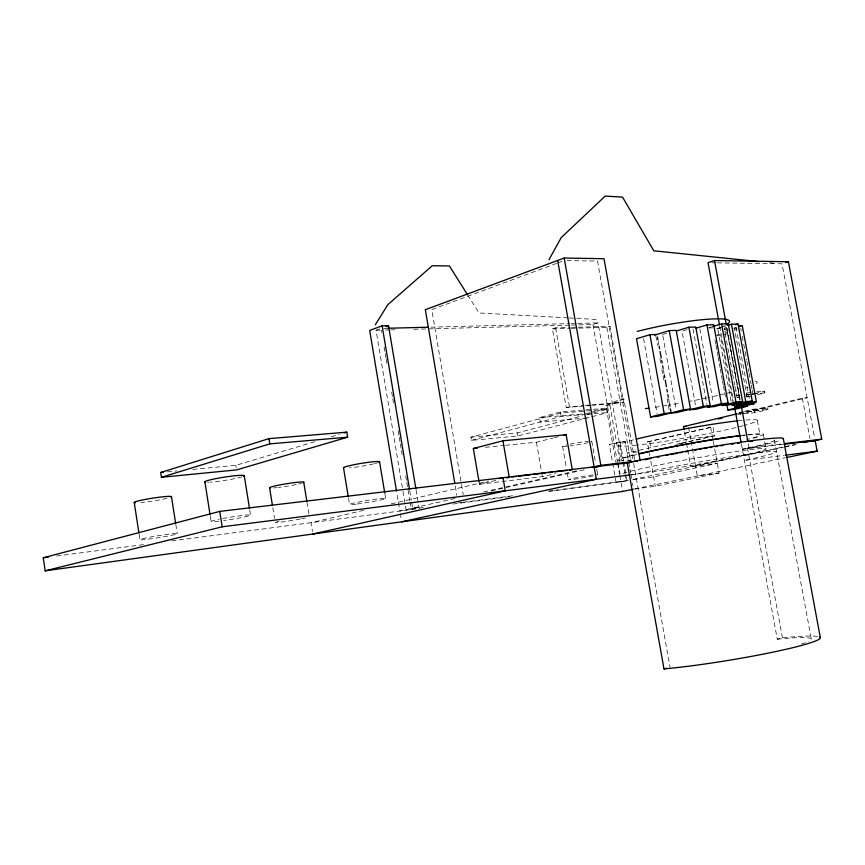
<?xml version="1.0" encoding="UTF-8"?>
<svg xmlns="http://www.w3.org/2000/svg" width="865" height="865" viewBox="0 0 865 865"><rect width="100%" height="100%" fill="white"/><g stroke="black" fill="none" stroke-linecap="round" stroke-linejoin="round"><path stroke-width="0.65" stroke-dasharray="4.33 3.24" d="M616.345 464.548L605.868 405.577L619.74 399.565L623.827 398.949L634.618 459.391M605.868 405.577L609.857 404.971L623.827 398.949M402.366 487.546L376.059 330.268L381.011 328.43L381.681 332.409M556.627 263.371L431.765 309.627L463.207 494.499M557.882 262.906L562.931 261.035M591.325 405.48L566.229 407.458L552.421 328.884L555.59 327.846L570.186 327.435M571.43 325.099L592.979 324.537L598.039 322.904L622.627 461.013M578.966 328.127L606.852 327.327L610.02 326.332L623.589 402.333L592.644 405.371M662.601 334.474L667.553 332.982M687.015 329.651L682.009 331.144L695.73 406.561M192.895 469.425L235.853 465.316L317.131 441.031M331.317 436.793L339.058 434.479M708.943 327.64L711.473 326.894M731.012 401.101L717.636 328.3L722.664 326.819M723.929 326.44L726.449 325.705M726.697 327.348L724.178 328.095L724.913 332.041M724.6 329.111L727.097 328.376M733.542 328.17L736.039 327.446M724.578 331.382L728.265 330.311M716.674 335.198L723.951 333.079M725.162 332.733L727.584 332.03M734.645 330.095L737.099 329.381M723.01 334.96L727.854 333.566M566.229 407.458L583.972 405.447M586.902 418L540.247 422.044L539.479 417.611L560.369 411.989L607.068 408.183L607.846 412.54L517.919 435.992L471.468 440.361L470.928 437.193L560.574 413.113L607.262 409.275L591.628 413.384M471.468 440.361L561.158 416.476L585.173 414.454M586.146 413.697L589.833 412.724M591.065 412.4L607.068 408.183M470.928 437.193L517.378 432.9L582.513 415.773M587.724 414.411L590.33 413.719M741.37 443.95L777.278 639.213L782.447 637.851A95.172 7.526 -9.3 0 1 817.901 636.489M505.549 445.302L536.408 442.242L553.222 437.993M554.508 437.668L558.39 436.684M738.98 395.11L736.548 395.716L739.218 395.51M746.257 393.283L749.901 392.375M739.283 396.786L736.861 397.392L739.532 397.176M746.571 394.97L750.215 394.062M751.252 394.548L753.674 393.943M754.885 393.64L764.584 391.218L764.887 392.894L756.399 394.991M744.505 411.297L753.026 409.253L767.677 407.923L767.99 409.588L754.615 412.767L739.943 414.14L739.629 412.464L743.284 411.589M623.687 461.759L627.006 480.356L616.14 482.681L609.349 444.415L624.995 441.323L628.531 461.186M738.353 413.502L802.363 398.16L807.132 397.749L741.856 413.362M624.995 441.323L609.349 444.415M737.942 414.303L740.548 413.675M739.943 414.14L753.339 410.94L767.99 409.588M739.629 412.464L754.312 411.113L767.677 407.923M648.696 449.422L647.355 441.95L712.976 426.813L714.631 435.863L684.885 442.696M647.355 441.95L712.976 426.813M363.603 510.35L311.011 522.676L312.438 531.51M391.218 503.884L488.53 481.102M478.994 481.589L479.448 484.238L497.58 480.01M676.084 444.437L679.966 443.54M681.252 443.248L712.295 436.111M679.717 443.875L683.599 442.988M479.448 484.238L542.398 476.615L555.395 473.642M454.968 498.5L399.835 511.031L396.732 492.445M483.6 491.99L578.371 470.452M416.097 490.055L418.995 507.29L406.15 510.199L402.582 488.876M491.298 490.888L586.081 469.392M783.387 444.361L742.343 449.249L749.004 447.8L783.387 443.723M687.707 449.919L690.757 466.732L794.643 444.524M628.217 480.497L547.588 491.666M632.877 479.502L783.463 447.356M784.782 447.075L796.773 444.513M634.564 488.985L785.398 457.736M634.813 489.028L655.302 486.217L719.042 473.068L714.436 447.8M719.042 473.068L697.363 475.977L691.276 442.404M418.995 507.29L412.67 508.112L411.545 501.462M633.126 479.556L653.626 476.885L717.28 463.37L690.757 466.732M423.266 507.474L411.253 509.042L410.14 502.403M457.974 502.933L461.986 502.414M463.316 502.241L515.378 495.429M548.756 491.061L552.757 490.542M554.087 490.358L626.173 480.94L624.995 474.29M56.636 556.011L143.655 544.604M171.778 540.928L419.817 508.415M452.849 504.079L510.404 496.542M631.655 474.744L635.58 474.247A85.376 3.525 -10.1 0 1 756.572 453.109A85.376 3.525 -10.1 0 1 744.397 460.407L784.079 455.358M637.364 451.973L627.093 453.119L690.551 438.447L714.631 435.863M485.416 447.302L504.209 445.443M167.399 471.868L176.795 470.971M539.479 417.611L584.805 413.805M586.502 414.346L607.846 412.54M746.214 396.635L751.555 396.202M752.885 393.845L764.887 392.894M745.9 394.97L749.912 394.645M585.291 405.35L590.568 404.928M591.898 404.831L623.589 402.333M756.572 391.845L764.584 391.218M716.793 335.804L720.588 335.663L732.698 401.533M717.636 328.3L720.253 328.213M736.969 328.43L734.428 328.516L747.641 400.117M724.686 329.76L727.27 329.673M709.008 327.976L713.009 327.857M571.516 327.403L576.825 327.251M578.155 327.219L610.02 326.332M552.421 328.884L569.678 328.386M571.008 328.354L577.647 328.159M376.059 330.268L380.103 330.16M385.498 330.008L389.531 329.911M390.883 329.868L394.927 329.76M413.784 329.262L570.078 325.143M383.703 328.365L387.747 328.257M430.889 327.165L569.732 323.629M571.084 323.596L576.468 323.456M577.82 323.423L598.039 322.904M566.975 260.614L597.52 261.057L632.953 459.553M712.068 262.765L716.101 262.819M717.453 262.841L782.025 263.803L814.679 437.993M567.84 317.877L479.005 312.957L468.43 296.165M569.181 317.952L598.796 319.596M769.493 262.711L773.483 263.122M802.363 398.16L809.932 438.544M774.424 440.22L811.305 639.03M763.363 434.457L766.055 448.989M740.797 328.311L741.283 330.949M742.257 336.236L743.478 342.832M743.727 344.151L746.646 359.991M746.895 361.311L748.852 371.864M749.09 373.183L751.047 383.746M751.285 385.066L752.02 389.023M752.269 390.342L753.242 395.629M757.329 420.541L760.011 435.052M754.312 411.113L754.615 412.767M753.026 409.253L753.339 410.94M736.072 327.143L749.479 399.695M726.978 328.268L740.191 399.987M748.268 443.81L749.004 447.8M728.071 334.647L740.137 400.171M727.26 332.246L739.802 400.333M782.447 637.851L747.587 448.621A94.263 4.606 -10.1 0 0 779.938 440.426M725.151 333.36L730.244 361.029M730.493 362.349L732.428 372.891M732.666 374.21L734.612 384.752M734.85 386.071L736.796 396.613M719.712 326.202L733.585 401.62M714.987 339.869L715.712 343.838M715.961 345.157L716.923 350.455M717.172 351.774L717.896 355.753M718.145 357.072L719.118 362.359M719.356 363.689L720.08 367.657M720.329 368.977L721.302 374.275M721.54 375.594L722.275 379.562M722.513 380.892L723.237 384.86M723.486 386.179L724.459 391.477M724.697 392.796L725.432 396.765M699.828 328.851L713.333 402.657M693.06 329.068L706.835 404.539M710.641 427.05L713.009 440.004M713.247 441.301L714.198 446.502M688.562 427.461L691.135 441.637M684.42 431.819L686.302 442.166M686.54 443.453L687.47 448.632M662.839 335.793L676.268 409.913M658.157 340.983L658.86 344.908M663.358 369.755L664.061 373.68M668.559 398.527L669.499 403.76M655.865 336.042L657.551 345.351M659.952 358.651L660.676 362.64M661.876 369.29L662.839 374.61M663.077 375.94L663.801 379.919M667.164 398.538L668.126 403.858M668.364 405.188L669.326 410.507M643.571 338.496L657.119 413.675M649.702 441.701L651.042 449.162M649.388 453.292L649.864 455.909M650.804 461.153L655.302 486.217M633.645 463.402L670.051 667.315M606.852 327.327L630.758 461.359M628.758 462.44L629.709 467.76M629.947 469.089L630.65 473.079M630.888 474.409L631.601 478.399M632.477 483.276L632.899 485.643M620.14 441.831L623.46 460.429M622.865 462.343L624.757 472.971M618.28 445.248L620.854 459.683M609.857 404.971L620.346 463.9M618.021 462.883L620.129 474.712A74.141 3.287 -10.1 0 1 627.222 472.128M592.979 324.537L617.48 462.321M617.686 463.51L619.578 474.15M619.805 475.426L622.659 491.45M591.779 441.312L595.628 463.078M596.764 469.479L597.661 474.604M555.59 327.846L569.44 406.593M560.369 411.989L561.158 416.476M562.607 446.405L566.337 467.706M567.267 473.025L568.435 479.686M536.408 442.242L541.468 471.328M541.706 472.647L542.398 476.615M517.378 432.9L517.919 435.992M455.26 486.043L456.839 495.321M409.772 490.812L411.329 500.132M384.125 347.027L385.012 352.336M385.239 353.666L385.909 357.645M386.125 358.975L387.012 364.284M391.683 392.18L392.58 397.489M392.796 398.819L393.467 402.798M398.138 430.694L399.025 436.003M399.252 437.333L400.138 442.642M400.365 443.972L401.252 449.281M401.468 450.611L402.139 454.59M405.696 475.847L406.582 481.156M406.81 482.486L409.924 501.073M400.236 513.432L401.436 520.633M385.001 494.499L385.649 498.413M348.476 497.937L349.557 504.49M306.989 502.187L308.935 514.124M272.799 507.701L274.519 518.362M249.715 509.863L250.558 515.118A19.971 1.157 -9.2 0 1 223.581 520.557M235.853 465.316L236.21 467.619M210.303 516.221L211.136 521.498M175.8 524.395L177.249 533.651M139.124 534.289L139.946 539.609M377.54 462.84A18.273 1.438 -9.4 0 1 374.74 463.618M373.55 463.91A18.273 1.438 -9.4 0 1 349.482 467.846M222.683 518.546A19.971 1.157 -9.2 0 1 250.547 515.097M218.953 521.152A19.971 1.157 -9.2 0 1 219.213 519.227M242.005 476.831A19.927 1.654 -8.9 0 1 210.022 482.162M208.8 482.227A19.927 1.654 -8.9 0 1 207.708 482.259M305.313 517.984A17.343 0.887 -9.4 0 1 301.68 518.751M300.22 519.043A17.343 0.887 -9.4 0 1 282.563 521.887A17.343 0.887 -9.4 0 1 275.275 522.244M276.605 521.768A17.343 0.887 -9.4 0 1 279.06 521.152M301.496 483.265A17.311 1.265 -9.2 0 1 298.674 483.989M296.133 484.551A17.311 1.265 -9.2 0 1 278.389 487.46M277.092 487.601A17.311 1.265 -9.2 0 1 273.589 487.936M166.999 498.348A18.868 1.438 -8.8 0 1 140.952 502.522M754.94 381.065A77.277 6.715 -10.4 0 1 755.167 384.255M748.16 387.185A77.277 6.715 -10.4 0 1 746.203 387.844M736.785 390.677A77.277 6.715 -10.4 0 1 734.061 391.413M731.206 392.169A77.277 6.715 -10.4 0 1 725.13 393.705M724.07 393.964A77.277 6.715 -10.4 0 1 718.62 395.262M717.496 395.521A77.277 6.715 -10.4 0 1 708.197 397.586M706.997 397.846A77.277 6.715 -10.4 0 1 689.654 401.36M678.214 403.468A77.277 6.715 -10.4 0 1 670.624 404.788M666.861 405.415A77.277 6.715 -10.4 0 1 663.131 406.02M659.444 406.604A77.277 6.715 -10.4 0 1 652.253 407.685M597.066 474.485A14.835 0.703 -9.9 0 1 596.893 474.95M593.206 475.88A14.835 0.703 -9.9 0 1 572.543 479.459A14.835 0.703 -9.9 0 1 572.9 478.399A14.835 0.703 -9.9 0 1 593.563 474.809M591.519 441.15A14.813 1.027 -10 0 1 591.422 441.582M588.265 442.588A14.813 1.027 -10 0 1 570.089 445.994M566.878 446.383A14.813 1.027 -10 0 1 566.878 444.924M570.132 444.178A14.813 1.027 -10 0 1 588.524 441.215M724.34 325.694A62.658 8.023 -10.6 0 1 722.08 326.721M719.453 327.792A62.658 8.023 -10.6 0 1 716.48 328.884M748.625 434.89A70.714 3.795 -10.2 0 1 746.809 439.593M631.385 459.985A70.714 3.795 -10.2 0 1 636.813 454.503M740.57 435.765A70.714 3.795 -10.2 0 1 744.841 435.279M745.879 420.012A70.671 4.455 -10.2 0 1 744.203 425.45M743.24 425.71A70.671 4.455 -10.2 0 1 736.926 427.31M735.801 427.591A70.671 4.455 -10.2 0 1 637.343 445.097M636.316 445.205A70.671 4.455 -10.2 0 1 634.164 439.669M737.813 420.801A70.671 4.455 -10.2 0 1 742.084 420.358M630.693 471.22A74.141 3.287 -10.1 0 1 740.191 450.946A74.141 3.287 -10.1 0 1 740.883 455.898A74.141 3.287 -10.1 0 1 631.169 474.636M747.533 434.663A74.087 3.979 -10.2 0 1 750.788 438.869M631.104 460.321A74.087 3.979 -10.2 0 1 628.66 460.558M620.205 461.002A74.087 3.979 -10.2 0 1 636.489 454.287M743.067 435.182A74.087 3.979 -10.2 0 1 745.36 434.911M774.262 439.971A85.332 4.163 -10.1 0 1 742.343 449.249M777.278 639.213A86.154 6.812 -9.3 0 1 808.926 641.225M805.51 642.663A86.154 6.812 -9.3 0 1 800.622 644.295M357.234 504.003A18.306 1.006 -9.5 0 0 385.585 498.532A18.306 1.006 -9.5 0 0 359.97 501.786A18.306 1.006 -9.5 0 0 357.234 504.003M148.369 539.144A18.9 1.006 -9.1 0 0 177.238 533.748A18.9 1.006 -9.1 0 0 150.196 537.1A18.9 1.006 -9.1 0 0 148.369 539.144"/><path stroke-width="1.3" d="M548.983 259.695L561.212 237.615L605.197 196.096L622.541 197.09L653.799 250.796L758.854 261.608M375.324 324.797L387.855 304.653L432.23 265.75L449.389 265.933L467.716 295.041M415.881 488.725L388.504 325.651L382.125 325.802L369.69 330.43L396.505 491.115M640.143 460.688L604.008 258.711L564.164 258.051L425.331 309.724L454.817 483.394M386.017 326.57L388.504 325.651M811.208 441.431L821.75 439.182L788.426 261.738L714.501 260.527L708.035 262.701L719.475 324.883M785.863 262.571L788.426 261.738M160.685 472.506L268.972 438.631L346.8 432.165L347.633 437.193L236.578 469.911L161.431 477.285L160.685 472.506L163.366 472.247M161.431 477.285L269.815 443.875L347.633 437.193M656.968 334.441L649.929 334.69L636.532 338.745L650.588 416.941L657.595 416.314L683.588 409.718L690.529 409.123L676.214 330.376L669.24 330.592L654.535 335.177M676.376 330.992L688.897 327.229L695.774 327.024L710.165 405.739L696.217 409.21L689.373 409.805L703.321 406.334L710.165 405.739M344.216 432.933L346.8 432.165M695.579 328.311L706.932 324.926L713.701 324.732L728.103 403.133L714.058 406.604L707.321 407.188L721.378 403.706L728.103 403.133M712.738 326.516L721.583 323.899L728.233 323.705L742.581 401.533L728.514 404.993L721.897 405.566L735.974 402.095L742.581 401.533M727.703 325.327L731.476 324.213L738.018 324.029L752.258 401.079L738.245 404.517L731.747 405.079L745.76 401.63L752.258 401.079M735.499 324.764L738.018 324.029M738.537 326.721L741.024 325.986M633.245 489.266L622.659 491.45L45.196 570.824L43.25 557.774L219.742 511.399L629.742 462.634M783.063 438.966A94.263 4.606 -10.1 0 0 730.72 443.723A94.263 4.606 -10.1 0 0 627.276 462.926L663.985 668.904L666.418 668.267M478.994 481.589L473.339 448.503L502.933 440.804L566.143 434.717L572.295 469.771L569.613 470.095M563.558 435.376L566.143 434.717M650.588 416.941L664.158 413.535L671.154 412.919L670.451 408.994M690.529 409.123L676.744 412.562L669.802 413.167M45.196 570.824L222.186 526.807L630.347 474.907M756.367 401.782L742.484 405.177L736.072 405.728L749.966 402.333L756.367 401.782L742.278 325.629L738.407 325.748M734.666 407.437L748.376 404.096L754.702 403.544L741.002 406.874L734.666 407.437L734.19 404.809M727.854 409.999L741.348 406.723L747.63 406.161L734.147 409.437L727.854 409.999L726.881 404.712M683.955 429.235L683.491 426.65L737.045 413.816M718.35 418.984L722.275 418.055M499.051 478.637L502.998 477.707L505.257 490.812L312.849 534.04M506.641 477.891L509.226 477.285L502.933 440.804M591.498 467.468L600.84 465.348L637.516 461.002M595.293 467.305L600.559 466.105M401.641 521.833L596.309 479.232L557.676 260.473M803.845 442.556L810.418 441.15M786.718 457.466L817.155 451.162L815.165 440.588L784.717 444.21M43.25 557.774L48.602 557.071M785.398 455.195L817.155 451.162M784.717 443.572L821.75 439.182M511.907 476.972L515.94 476.485M518.622 476.172L530.699 474.734M533.381 474.409L545.458 472.971M548.14 472.658L552.173 472.171M554.854 471.858L566.932 470.419M683.491 426.65L685.902 426.413M473.339 448.503L477.372 448.102M387.747 328.257L428.197 327.229M783.322 438.62L820.323 637.581M731.476 324.213L745.76 401.63M714.501 260.527L726.243 324.278M741.413 406.626L747.771 441.161M721.583 323.899L735.974 402.095M734.796 408.237L741.121 442.631M706.932 324.926L721.378 403.706M688.897 327.229L703.321 406.334M669.24 330.592L683.588 409.718M657.443 337.058L657.919 339.675M659.098 346.216L659.573 348.833M660.038 351.45L661.228 357.991M661.703 360.608L662.168 363.214M662.644 365.83L663.12 368.447M664.298 374.988L664.774 377.605M665.25 380.222L666.428 386.763M666.904 389.38L667.369 391.996M667.845 394.602L668.321 397.219M669.499 403.76L669.975 406.377M649.929 334.69L664.158 413.535M564.164 258.051L600.84 465.348M382.125 325.802L409.545 489.482M379.562 461.802L384.784 493.191M343.513 467.803L348.26 496.629M303.756 482.302L306.772 500.867M268.972 438.631L269.815 443.875M269.588 487.73L272.378 505.041M244.265 475.707L249.509 508.555M219.742 511.399L222.186 526.807M204.897 481.892L210.098 514.902M171.475 496.651L175.595 523.076M134.216 502.392L138.919 532.959M343.697 467.922A18.273 1.438 -9.4 0 1 362.781 463.132A18.273 1.438 -9.4 0 1 378.838 462.364M205.427 482.151A19.927 1.654 -8.9 0 1 225.181 477.015A19.927 1.654 -8.9 0 1 243.411 476.334M270.334 488.001A17.311 1.265 -9.2 0 1 286.164 483.795A17.311 1.265 -9.2 0 1 303.291 482.627M135.546 502.781A18.868 1.438 -8.8 0 1 151.624 498.316A18.868 1.438 -8.8 0 1 170.913 497.17M648.75 408.183A77.277 6.715 -10.4 0 1 645.333 408.648M637.3 331.403A62.658 8.023 -10.6 0 1 705.202 319.434A62.658 8.023 -10.6 0 1 727.692 323.791M640.089 453.714A70.714 3.795 -10.2 0 1 680.928 445.27M682.171 445.043A70.714 3.795 -10.2 0 1 695.914 442.566M697.168 442.35A70.714 3.795 -10.2 0 1 716.48 439.171M717.615 438.988A70.714 3.795 -10.2 0 1 733.542 436.674M735.683 436.382A70.714 3.795 -10.2 0 1 740.57 435.765M636.337 439.117A70.671 4.455 -10.2 0 1 737.813 420.801M638.824 453.736A74.087 3.979 -10.2 0 1 740.559 435.484M644.717 459.748A85.332 4.163 -10.1 0 1 647.15 459.239M648.393 458.98A85.332 4.163 -10.1 0 1 650.902 458.461M657.4 457.153A85.332 4.163 -10.1 0 1 659.53 456.731M666.082 455.444A85.332 4.163 -10.1 0 1 668.299 455.022M670.548 454.59A85.332 4.163 -10.1 0 1 673.932 453.952M675.078 453.736A85.332 4.163 -10.1 0 1 677.36 453.303M679.652 452.882A85.332 4.163 -10.1 0 1 681.955 452.46M685.426 451.833A85.332 4.163 -10.1 0 1 687.751 451.411M694.714 450.168A85.332 4.163 -10.1 0 1 697.028 449.768M699.342 449.368A85.332 4.163 -10.1 0 1 701.645 448.967M703.948 448.578A85.332 4.163 -10.1 0 1 707.375 448.005M709.635 447.627A85.332 4.163 -10.1 0 1 711.895 447.248M715.236 446.708A85.332 4.163 -10.1 0 1 717.442 446.351M720.718 445.821A85.332 4.163 -10.1 0 1 722.87 445.486M731.444 444.167A85.332 4.163 -10.1 0 1 733.942 443.799M737.586 443.269A85.332 4.163 -10.1 0 1 739.943 442.923M750.117 441.561A85.332 4.163 -10.1 0 1 752.745 441.236M819.912 637.148A95.172 7.526 -9.3 0 1 769.082 652.945A95.172 7.526 -9.3 0 1 663.985 668.904"/></g></svg>
